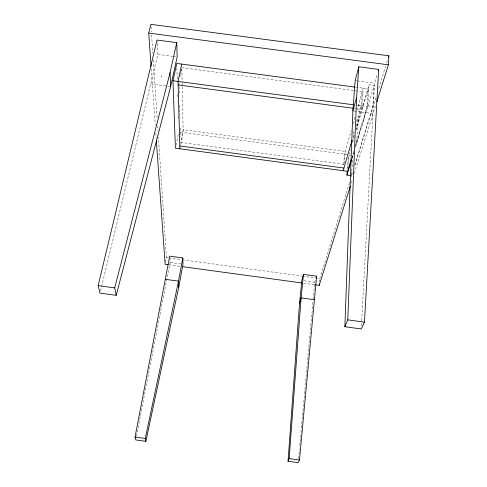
<?xml version="1.0" encoding="UTF-8"?>
<svg xmlns="http://www.w3.org/2000/svg" width="487" height="487" viewBox="0 0 487 487"><rect width="100%" height="100%" fill="white"/><g stroke="black" fill="none" stroke-linecap="round" stroke-linejoin="round"><path stroke-width="0.37" stroke-dasharray="2.44 1.83" d="M361.427 325.931L361.671 321.383M361.707 320.623L374.558 83.161L377.382 73.756M354.792 164.88L372.859 106.507L374.107 85.389L369.061 84.72L356.198 128.805M355.522 145.15L367.064 106.604L368.19 88.865L358.651 87.599M355.589 146.27L367.734 105.825L369.061 84.72M356.673 142.667L358.408 117.763M351.724 171.917L351.45 175.691L352.564 172.088M351.772 171.162L352.862 156.065L353.739 153.155M347.395 169.05L348.363 156.224M347.962 167.571L348.923 154.769L350.403 149.698M344.291 163.51L345.234 151.433L183.13 129.7L180.726 141.547M343.633 164.709L344.461 154.172L351.243 130.248M319.527 281.918L319.709 279.873M298.574 458.876L298.921 455.102M298.988 454.347L299.475 449.063M299.822 445.288L300.095 442.269M300.169 441.514L300.723 435.475M300.996 432.456L301.343 428.682M301.416 427.927L302.524 415.849M302.591 415.094L313.129 300.363M313.196 299.608L314.791 282.247L315.399 280.22M136.463 436.2L170.097 262.493L169.89 258.956M165.562 262.049L166.438 257.58L158.415 137.176M180.799 144.353L183.191 132.537L182.156 83.1M176.014 145.223L178.297 134.156M179.819 77.001L180.287 74.846M180.44 74.121L180.902 71.96M181.054 71.242L181.523 69.081M100.511 290.885L157.879 54.392L157.082 40.805M353.093 123.722L354.944 117.197M356.794 110.671L363.168 88.196L361.969 105.929L356.052 126.316M353.057 133.761L354.323 129.39M356.636 121.379L361.257 105.362L357.495 104.857M352.99 136.859L354.359 132.135M352.411 141.778L354.305 135.295M352.521 142.46L354.219 136.664M356.125 130.145L368.19 88.865M351.821 157.514L353.781 150.97M351.912 158.512L353.647 152.754M355.492 147.324L374.107 85.389M349.508 182.759L319.831 278.509L302.537 276.147M351.304 176.958L352.43 173.329M354.901 165.349L376.262 96.438M378.734 88.457L385.704 65.97M386.599 63.073L387.725 59.444M351.316 183.051L352.454 179.423M354.274 173.615L375.666 105.429M157.879 54.392L172.708 56.358M173.445 56.455L175.673 56.754M355.145 80.58L356.636 80.781M357.385 80.879L374.558 83.161M355.638 87.197L357.896 87.496M181.828 67.644L362.194 91.623L360.989 109.295L354.219 108.394M367.734 105.825L372.859 106.507M357.446 105.326L367.064 106.604M150.891 83.959L166.974 86.102M167.705 86.199L169.896 86.491M353.623 110.987L372.774 113.538M180.233 132.141L348.181 154.671M349.161 155.572L351.383 155.87M180.555 142.362L344.23 164.35M166.438 257.58L167.942 257.781M168.697 257.885L181.481 259.632M182.229 259.735L301.782 276.044M170.097 262.493L180.835 263.96M303.998 280.774L314.791 282.247M168.879 264.8L180.153 266.34M303.438 283.172L314.718 284.712M151.256 68.704L155.231 124.8M155.822 133.14L156.199 138.442M151.043 26.621L151.402 31.923M151.603 34.948L152.815 53.126M153.265 59.938L157.1 117.489M157.66 125.823L158.013 131.119M161.459 75.138L161.684 79.247M176.897 67.943L177.225 79.241M177.664 94.295L177.749 97.309M178.297 116.131L178.364 118.39M178.985 82.589L179.265 93.181M179.581 105.289L179.843 115.127M180.178 127.99L180.421 137.066M181.852 68.655L182.138 82.346"/><path stroke-width="0.73" d="M344.857 326.716L352.886 110.89L355.145 80.58L358.822 66.786L378.685 69.422L364.477 322.144L361.263 328.969L344.857 326.716L347.761 319.849L356.606 97.467L358.822 66.786M376.804 101.801L388.413 64.808L388.851 55.816L150.897 24.35L148.73 33.073L151.098 66.427M288.042 461.226L299.493 303.748L301.843 280.482L303.468 274.376L316.617 276.172L299.456 460.032L298.227 462.65L288.042 461.226L289.156 458.596L301.112 297.904L303.468 274.376M350.701 175.588L346.939 175.083L347.225 171.308M315.466 284.816L319.228 285.333L319.344 283.964M178.753 287.208L182.984 264.252L182.808 257.915L169.726 256.132L135.039 437.052L135.739 439.925L145.869 441.344L178.753 287.208L178.504 281.127L182.808 257.915M145.869 441.344L145.284 438.483L178.504 281.127L165.209 279.307M181.754 64.089L178.023 81.42L179.898 148.779M351.383 158.969L347.681 171.333L175.405 148.176L172.964 80.751L176.763 63.426L354.889 87.094M170.627 86.589L177.152 56.949L176.751 42.661L157.033 40.05L98.149 285.625L99.975 293.101L116.229 295.335L170.627 86.589L170.066 72.642L176.751 42.661M116.229 295.335L114.719 287.896L170.066 72.642M299.493 303.748L301.112 297.904L314.474 299.73M352.886 110.89L356.606 97.467M343.165 170.73L351.937 140.481M316.209 277.517L316.617 276.172M346.939 175.083L351.267 160.673M378.253 70.865L378.685 69.422M388.401 57.265L388.851 55.816M319.228 285.333L350.403 185.949M148.73 33.073L388.413 64.808M172.964 80.751L353.678 104.821M178.12 84.927L353.465 108.291M179.819 145.99L343.938 168.045M168.131 264.697L165.123 264.283L156.364 140.719M182.412 266.645L301.934 282.971M98.149 285.625L114.719 287.896M347.761 319.849L364.477 322.144M135.039 437.052L145.284 438.483M289.156 458.596L299.456 460.032"/></g></svg>
